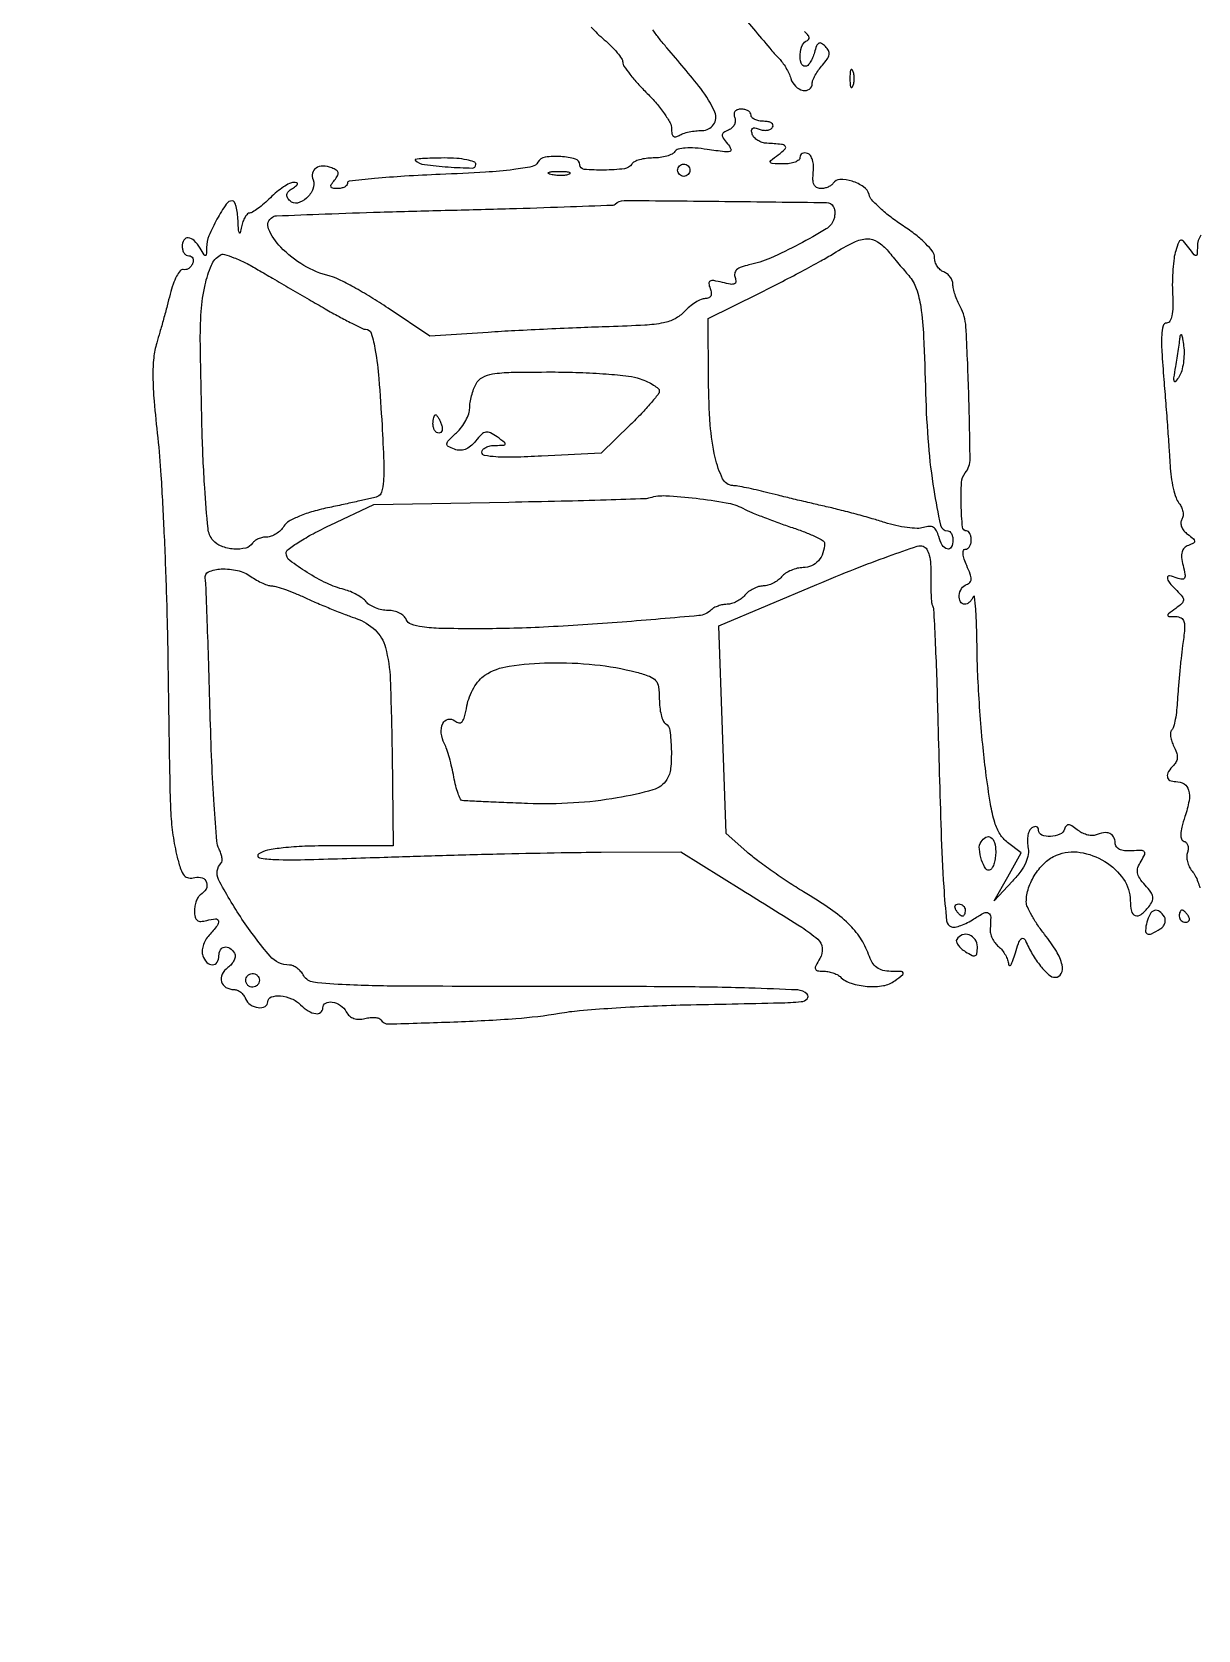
# Model space of a CAD drawing. Extents: x 0 to 2558, y 0 to 3412.
# Drawn here: x 1590.4 to 1781.1, y 960.2 to 1221.6 of the extents above; entities that cross this region are included whole.
import ezdxf

# ---------------------------------------------------------------- set-up
doc = ezdxf.new("R2010")
doc.units = 0

msp = doc.modelspace()

# ---------------------------------------------------------------- linework, layer by layer
for points in [[(1286.775, 2242.902503, 0.000001), (1177.44536, 2242.627485, 0.134519)], [(1176.555032, 2242.380365, -0.000002), (1098.265318, 2241.934774, -0.000173)], [(1319.866449, 1231.417086, 0.007685), (1320.536456, 1213.5593, 0.010243), (1321.281431, 1203.421734, 0.386908), (1322.843325, 1201.999537, 0.183699), (1323.666424, 1202.31224, 0.136577), (1324.198222, 1203.136634, 0.058831), (1324.496883, 1204.742271, 0.010899), (1324.631041, 1207.749537, -0.000005), (1324.704195, 1210.958263, -0.000001), (1324.831971, 1216.559674, -0.000001), (1324.980176, 1223.055371, -0.000001), (1325.131041, 1229.666374, -0.003312)], [(1347, 900.068317, 0.000002), (1365.687198, 900.484728, 0.000002), (1385.0375, 900.916042, 0.000002), (1402.386564, 901.302857, 0.000005)], [(1705.808531, 1225.266503, 0.000941), (1711.043964, 1218.96009, 0.022665), (1712.590154, 1217.266989, -0.041571), (1713.125962, 1216.633823, -0.022644), (1713.67924, 1215.778055, -0.022416), (1714.166373, 1214.851035, -0.032929), (1714.501879, 1213.99408, 0.120876), (1715.272189, 1212.731778, 0.138698), (1716.50389, 1212.048212, 0.219682), (1717.538712, 1212.259571, 0.238585), (1718, 1213.171259, -0.096581), (1718.112199, 1213.746692, -0.030285), (1718.492434, 1214.542595, -0.02899), (1719.034797, 1215.399663, -0.028358), (1719.676371, 1216.194888, 0.031233), (1720.46207, 1217.180283, 0.115313), (1720.756134, 1217.914259, 0.158762), (1720.648562, 1218.566549, 0.076916), (1720.143618, 1219.256382, 0.060922), (1719.514203, 1219.748621, 0.271586), (1719.06377, 1219.75386, 0.174592), (1718.698622, 1219.325883, 0.026223), (1718.350615, 1218.232753, -0.034814), (1718.062249, 1217.377998, -0.046636), (1717.678762, 1216.655871, -0.055005), (1717.26339, 1216.153908, -0.194814), (1716.883369, 1216, -0.329439), (1716.18006, 1216.51981, -0.095095), (1716.024985, 1217.947311, -0.081452), (1716.408774, 1219.489166, -0.213807), (1717.229574, 1220.243191, 0.29648), (1717.479228, 1220.556634, 0.175498), (1717.355838, 1221.037236, 0.072295), (1716.75487, 1221.691312, 0.025833)], [(1681.88125, 1222.400714, 0.022113), (1682.851117, 1221.380768, 0.01671), (1684, 1220.346546, -0.020652), (1685.149832, 1219.29495, -0.025687), (1686.123693, 1218.222661, -0.025426), (1686.831104, 1217.262804, -0.14342), (1687.016827, 1216.661106, 0.148655), (1687.226414, 1216.006005, 0.015393), (1688.198769, 1214.687884, 0.018072), (1689.490077, 1213.162531, 0.013507), (1691.016827, 1211.574245, -0.021997), (1692.541628, 1209.933113, -0.025912), (1693.829943, 1208.248472, -0.026159), (1694.753469, 1206.73793, -0.124752), (1695, 1205.765228, 0.043428), (1695.069488, 1204.966705, 0.173528), (1695.30854, 1204.546506, 0.242418), (1695.699673, 1204.453164, 0.083448), (1696.25, 1204.690983, -0.065002), (1696.903162, 1205.002152, -0.025578), (1697.867188, 1205.262351, -0.024795), (1698.951148, 1205.440508, -0.028338), (1700, 1205.5, 0.241924), (1701.863383, 1206.457644, 0.26172), (1702.084683, 1208.472697, 0.067132), (1699.7842, 1212.339949, 0.011204), (1694.25, 1219.003129, -0.012808), (1693.005327, 1220.511534, -0.016907), (1691.954688, 1221.951096, -0.014367)], [(1781.531129, 1188.354326, 0.145541), (1780.968197, 1186.562909, -0.008971), (1780.924601, 1185.25646, -0.35045), (1780.744405, 1185.053251, -0.27325), (1780.459442, 1185.161255, -0.006601), (1779.557489, 1186.319015, 0.015432), (1778.677067, 1187.408883, 0.279688), (1778.268843, 1187.541905, 0.248913), (1777.929265, 1187.245065, 0.012705), (1777.426212, 1185.819015, 0.04544), (1777.151879, 1184.60875, 0.014837), (1776.964532, 1182.785898, 0.014648), (1776.875518, 1180.73867, 0.016016), (1776.911059, 1178.75, -0.016279), (1776.947791, 1176.632395, -0.047118), (1776.78792, 1175.176559, -0.081641), (1776.450859, 1174.298335, -0.2664), (1775.930659, 1174, 0.34456), (1775.368936, 1173.560758, 0.04881), (1775.14076, 1172.008747, 0.026954), (1775.155359, 1169.336525, 0.005904), (1775.482314, 1164.75, -0.001383), (1775.794944, 1160.860654, -0.001238), (1776.098164, 1156.823567, -0.001241), (1776.352484, 1153.196923, -0.003879), (1776.498567, 1150.755761, 0.021627), (1776.68235, 1148.8323, 0.023151), (1777.029409, 1146.975693, 0.023514), (1777.473967, 1145.418632, 0.092158), (1777.958864, 1144.549566, -0.065178), (1778.367559, 1143.90137, -0.064014), (1778.598727, 1143.165879, -0.069545), (1778.625498, 1142.458129, -0.113614), (1778.433315, 1141.892101, 0.137584), (1778.273245, 1141.3357, 0.094676), (1778.392774, 1140.686635, 0.079956), (1778.776465, 1140.032493, 0.062425), (1779.376615, 1139.466563, -0.015907), (1780.317183, 1138.731774, -0.204198), (1780.516221, 1138.342782, -0.296291), (1780.337035, 1138.019423, -0.030578), (1779.504827, 1137.640226, 0.103184), (1778.827769, 1137.204295, 0.133605), (1778.457511, 1136.568685, 0.094053), (1778.389531, 1135.655182, 0.03317), (1778.625113, 1134.357534, -0.01593), (1778.940093, 1132.908527, -0.157707), (1778.85997, 1132.298753, -0.325958), (1778.479752, 1132.092462, -0.058397), (1777.649676, 1132.30419, 0.046462), (1776.431941, 1132.645869, 0.462454), (1776.071446, 1132.350977, 0.184456), (1776.334261, 1131.621881, 0.018657), (1777.610897, 1130.246246, -0.024349), (1778.50582, 1129.259644, -0.190556), (1778.692132, 1128.680855, -0.195266), (1778.429967, 1128.139306, -0.02573), (1777.419768, 1127.317674, 0.005098), (1776.253616, 1126.446577, 0.231847), (1776.123047, 1126.185269, 0.40486), (1776.278252, 1126.022507, 0.009946), (1777.409564, 1126, -0.122468), (1778.31476, 1125.774909, -0.214528), (1778.779896, 1125.176454, -0.08299), (1778.869264, 1123.945087, -0.010155), (1778.562156, 1121.25, 0.005844), (1778.301869, 1119.128565, 0.003804), (1778.048582, 1116.673069, 0.003825), (1777.837993, 1114.273261, 0.007275), (1777.711463, 1112.339169, -0.015006), (1777.578195, 1110.693157, -0.019184), (1777.35214, 1109.188891, -0.017377), (1777.075813, 1107.966251, -0.131833), (1776.785184, 1107.457687, 0.169152), (1776.58582, 1107.040937, 0.059435), (1776.590973, 1106.368312, 0.050708), (1776.775869, 1105.570446, 0.04061), (1777.127824, 1104.761158, -0.039554), (1777.552292, 1103.790736, -0.086397), (1777.681919, 1102.992057, -0.107253), (1777.52552, 1102.309205, -0.086856), (1777.092641, 1101.692641, 0.054592), (1776.248029, 1100.640292, 0.175752), (1776.055747, 1099.777576, 0.259321), (1776.475309, 1099.20947, 0.107211), (1777.440983, 1099, -0.138289), (1778.799794, 1098.616855, -0.194143), (1779.541684, 1097.615434, -0.110938), (1779.59932, 1095.875989, -0.032743), (1778.926903, 1093.278515, 0.016691), (1778.419334, 1091.548582, 0.055196), (1778.251839, 1090.374753, 0.102998), (1778.383193, 1089.626673, 0.220985), (1778.799626, 1089.233458, -0.136396), (1779.171321, 1088.98304, -0.105613), (1779.404804, 1088.551933, -0.090762), (1779.462562, 1088.003277, -0.072694), (1779.331947, 1087.422657, 0.098452), (1779.216534, 1086.750859, 0.055642), (1779.33005, 1085.929316, 0.052478), (1779.638573, 1085.092782, 0.0587), (1780.105831, 1084.372482, -0.050972), (1780.617502, 1083.609719, -0.032975), (1781.054334, 1082.639581, -0.033032), (1781.358691, 1081.623808, -0.052374)]]:
    msp.add_lwpolyline(points, format="xyb")
for points in [[(1724.157895, 1214, 0.017491), (1724.189089, 1213.10856, 0.078554), (1724.306058, 1212.601562, 0.447206), (1724.474999, 1212.540618, 0.174857), (1724.662281, 1212.75, 0.057986), (1724.818615, 1213.320008, 0.037979), (1724.87034, 1214, 0.037979), (1724.818615, 1214.679992, 0.057986), (1724.662281, 1215.25, 0.174857), (1724.474999, 1215.459382, 0.447206), (1724.306058, 1215.398438, 0.078554), (1724.189089, 1214.89144, 0.017491)], [(1705.329869, 1207.582759, -0.108531), (1705.418591, 1206.996486, -0.099707), (1705.2588, 1206.407171, -0.095453), (1704.874461, 1205.905633, -0.090293), (1704.324234, 1205.570926, 0.046557), (1703.546316, 1205.186036, 0.23776), (1703.30113, 1204.78742, 0.172445), (1703.439572, 1204.260518, 0.023568), (1704.134853, 1203.337512, -0.057596), (1704.71056, 1202.454293, -0.469478), (1704.540785, 1202.069243, -0.101736), (1703.664212, 1202.003481, -0.005239), (1700.836146, 1202.397321, 0.017984), (1698.835706, 1202.624106, 0.03568), (1697.24046, 1202.633025, 0.04502), (1696.080645, 1202.450947, 0.195309), (1695.529651, 1202.047976, -0.140828), (1695.085283, 1201.644337, -0.042269), (1694.225646, 1201.307843, -0.038664), (1693.150683, 1201.077232, -0.033522), (1692, 1201, 0.032024), (1690.85147, 1200.926362, 0.037579), (1689.783064, 1200.70625, 0.04093), (1688.931076, 1200.385448, 0.144823), (1688.5, 1200, -0.229336), (1687.297975, 1199.23572, -0.025536), (1683.963721, 1199.020656, -0.024391), (1680.689203, 1199.136686, -0.389764), (1680, 1199.886501, 0.335553), (1679.292411, 1200.822146, 0.053884), (1676.887103, 1201.230443, 0.051589), (1674.340026, 1201.121859, 0.232799), (1673.148786, 1200.301383, -0.217501), (1672.186136, 1199.596162, -0.019987), (1669.190206, 1199.100496, -0.016438), (1664.591004, 1198.680249, -0.004306), (1657.192435, 1198.312703, 0.005201), (1651.367178, 1198.012853, 0.008627), (1646.462778, 1197.624178, 0.002964), (1642.317878, 1197.198808, 0.382868), (1642, 1196.844533, -0.184816), (1641.876614, 1196.522127, -0.090204), (1641.523407, 1196.248082, -0.07006), (1640.998399, 1196.06234, -0.05008), (1640.377555, 1196, -0.037685), (1639.601186, 1196.058598, -0.279366), (1639.328432, 1196.286249, -0.231977), (1639.37713, 1196.672415, -0.027855), (1639.903079, 1197.383217, 0.044171), (1640.398643, 1198.100723, 0.18858), (1640.471649, 1198.606437, 0.197446), (1640.18202, 1199.012745, 0.048845), (1639.435281, 1199.386461, 0.083677), (1638.008525, 1199.674851, 0.152144), (1636.872466, 1199.361053, 0.198929), (1636.304187, 1198.542049, 0.146095), (1636.389337, 1197.427788, -0.190954), (1636.372862, 1195.924252, -0.110666), (1635.324707, 1194.42059, -0.126902), (1633.845468, 1193.633194, -0.261234), (1632.622645, 1193.977355, -0.067016), (1632.187313, 1194.548148, -0.17779), (1632.103911, 1195.046462, -0.157064), (1632.362355, 1195.522193, -0.049487), (1633.008359, 1196.026328, 0.017064), (1633.680203, 1196.483893, 0.186325), (1633.853598, 1196.754208, 0.416378), (1633.736906, 1196.929563, 0.045711), (1633.204545, 1196.984687, 0.120241), (1632.544726, 1196.831925, 0.028205), (1631.555256, 1196.261127, 0.02747), (1630.46128, 1195.455823, 0.023982), (1629.409091, 1194.5, -0.016351), (1628.387033, 1193.542691, -0.020969), (1627.383499, 1192.734375, -0.01937), (1626.508123, 1192.138834, -0.140581), (1626.024096, 1192, 0.203521), (1625.653752, 1191.842741, 0.059487), (1625.271767, 1191.339062, 0.049205), (1624.936563, 1190.611407, 0.035785), (1624.705733, 1189.75, -0.014773), (1624.48867, 1188.77851, -0.674817), (1624.340365, 1188.75849, -0.114822), (1624.216901, 1189.173612, -0.004641), (1624.136182, 1190.75, 0.022713), (1624.027181, 1191.995465, 0.035843), (1623.809588, 1193.045312, 0.04028), (1623.528097, 1193.801081, 0.291277), (1623.215608, 1194, 0.248177), (1622.207255, 1193.46665, 0.022825), (1620.673293, 1190.976473, 0.028513), (1619.369252, 1188.273125, 0.09427), (1618.969591, 1186.345708, -0.006937), (1618.934215, 1185.180413, -0.375161), (1618.792808, 1185.032243, -0.28577), (1618.583598, 1185.137405, -0.005226), (1617.919901, 1186.25, 0.063942), (1616.969779, 1187.486625, 0.177467), (1615.991578, 1187.943191, 0.293125), (1615.281993, 1187.569375, 0.129634), (1615, 1186.5, 0.070529), (1615.081267, 1185.926738, 0.086171), (1615.318229, 1185.440625, 0.100211), (1615.670216, 1185.115625, 0.137303), (1616.083333, 1185, -0.129558), (1616.459186, 1184.900948, -0.149036), (1616.713802, 1184.632812, -0.125437), (1616.801902, 1184.227588, -0.079153), (1616.708333, 1183.75, -0.079548), (1616.451127, 1183.290401, -0.080903), (1616.064556, 1182.937162, -0.086658), (1615.611198, 1182.742251, -0.112568), (1615.160369, 1182.73821, 0.287098), (1614.672439, 1182.563452, 0.04411), (1614.08207, 1181.661472, 0.038002), (1613.501413, 1180.345057, 0.024095), (1613.019684, 1178.73821, -0.00383), (1612.534344, 1176.843406, -0.002438), (1611.941912, 1174.645519, -0.002449), (1611.339634, 1172.494978, -0.004546), (1610.826622, 1170.757174, 0.049464), (1610.341168, 1168.328688, 0.02727), (1610.20808, 1165.300835, 0.018742), (1610.404813, 1161.212227, 0.006273), (1610.990928, 1155.257174, -0.012461), (1611.51855, 1149.117959, -0.003748), (1612.018108, 1139.756795, -0.003754), (1612.421114, 1129.242259, -0.004067), (1612.653316, 1119, 0.000378), (1612.950076, 1099.590097, 0.007857), (1613.134776, 1093.775987, 0.025332), (1613.481598, 1090.252771, 0.02272), (1614.190123, 1086.650458, 0.019472), (1614.760083, 1084.657698, 0.098493), (1615.325752, 1083.655536, 0.179257), (1616.051225, 1083.253701, 0.102067), (1617.065348, 1083.306838, -0.14975), (1618.269204, 1083.256833, -0.231653), (1618.98486, 1082.528643, -0.20749), (1618.889202, 1081.441077, -0.130818), (1618, 1080.5, 0.116229), (1617.616238, 1080.116548, 0.049219), (1617.29375, 1079.459089, 0.045127), (1617.074026, 1078.657293, 0.044349), (1617, 1077.824352, 0.050928), (1617.099838, 1076.846701, 0.180105), (1617.429454, 1076.320867, 0.179172), (1618.023999, 1076.137017, 0.050317), (1619, 1076.289749, -0.039262), (1620.459683, 1076.551287, -0.39785), (1620.90483, 1076.20688, -0.20763), (1620.706106, 1075.442794, -0.017921), (1619.378719, 1073.865986, 0.055548), (1618.802471, 1073.066584, 0.053335), (1618.406971, 1072.149176, 0.057722), (1618.23984, 1071.256821, 0.109494), (1618.347334, 1070.537245, 0.099314), (1619.04003, 1069.443072, 0.201251), (1619.95757, 1069.042932, 0.263927), (1620.702811, 1069.452041, 0.139053), (1621, 1070.5, -0.125129), (1621.250093, 1071.483697, -0.229906), (1621.907408, 1071.953865, -0.199009), (1622.767078, 1071.758075, -0.100437), (1623.541121, 1070.933465, -0.162333), (1623.660124, 1070.429115, -0.086652), (1623.491731, 1069.803708, -0.070852), (1623.068906, 1069.154603, -0.055206), (1622.447363, 1068.585169, 0.119977), (1621.527698, 1067.494661, 0.185852), (1621.413111, 1066.283004, 0.195966), (1622.135485, 1065.352711, 0.131633), (1623.452028, 1065, -0.100052), (1624.005008, 1064.888228, -0.066839), (1624.563245, 1064.559375, -0.063626), (1625.041915, 1064.073449, -0.071217), (1625.361626, 1063.5, 0.153558), (1626.134539, 1062.526701, 0.115092), (1627.420394, 1062.034251, 0.156349), (1628.534566, 1062.229659, 0.278641), (1629, 1063, -0.321041), (1629.55965, 1063.781782, -0.105709), (1631.045387, 1063.957272, -0.07754), (1632.890811, 1063.490313, -0.095991), (1634.357143, 1062.5, 0.055423), (1635.616095, 1061.492992, 0.107292), (1636.821255, 1061.052844, 0.202015), (1637.64484, 1061.273932, 0.231473), (1638, 1062, -0.274064), (1638.459122, 1062.774702, -0.168856), (1639.535813, 1062.955376, -0.110991), (1640.865651, 1062.409704, -0.113011), (1641.82384, 1061.350296, 0.083226), (1642.358444, 1060.684139, 0.096285), (1643.056824, 1060.26885, 0.089175), (1643.904179, 1060.126346, 0.061205), (1644.872535, 1060.256416, -0.03652), (1645.720694, 1060.413184, -0.047208), (1646.511834, 1060.425381, -0.05518), (1647.139995, 1060.305108, -0.1814), (1647.468421, 1060.051096, 0.267012), (1648.7285, 1059.370264, 0.002622), (1659.407006, 1059.709119, 0.008835), (1669.568314, 1060.264853, 0.024599), (1676.659738, 1061.130696, -0.020611), (1679.957609, 1061.560068, -0.005544), (1685.222506, 1061.967143, -0.005605), (1691.21775, 1062.296418, -0.005774), (1697.159738, 1062.48727, 0.000444), (1712.663904, 1062.819843, 0.016407), (1716.19514, 1063.014771, 0.186537), (1717.164619, 1063.491228, 0.402568), (1717.14924, 1064.25, 0.186459), (1715.626381, 1064.923521, 0.004362), (1707.660265, 1065.234378, 0.006188), (1695.920047, 1065.444597, 0.001382), (1675.879243, 1065.5, -0.000879), (1651.528527, 1065.542812, -0.009786), (1641.817494, 1065.767052, -0.018082), (1636.472497, 1066.189215, -0.240868), (1634.880313, 1067.25, 0.053701), (1634.404814, 1067.919364, 0.050835), (1633.789598, 1068.485938, 0.054755), (1633.134333, 1068.872759, 0.106368), (1632.542979, 1069, -0.219477), (1629.354911, 1070.470235, -0.029262), (1624.765938, 1076.530802, -0.027777), (1620.949266, 1082.984963, -0.326926), (1621.369656, 1085.702989, 0.180435), (1621.521774, 1086.036107, 0.055962), (1621.499125, 1086.595525, 0.047782), (1621.329471, 1087.266199, 0.037053), (1621.024051, 1087.95506, -0.104092), (1620.644751, 1089.254714, -0.002803), (1620.220861, 1095.221847, -0.005719), (1619.840567, 1102.273919, -0.003873), (1619.561452, 1110.316926, 0.000985), (1619.329725, 1118.329503, 0.001502), (1619.093969, 1125.284094, 0.000523), (1618.866151, 1131.286614, 0.039794), (1618.752217, 1132.243349, -0.354958), (1619.316989, 1133.31741, -0.090596), (1621.377567, 1133.786494, -0.068383), (1624.036272, 1133.537396, -0.095549), (1626.210311, 1132.565246, 0.024233), (1627.160465, 1131.966158, 0.024008), (1628.167034, 1131.459791, 0.024702), (1629.088185, 1131.103894, 0.079995), (1629.733405, 1131, -0.074599), (1630.473545, 1130.888954, -0.011477), (1631.888568, 1130.418779, -0.012598), (1633.543444, 1129.778925, -0.010641), (1635.260898, 1129.021375, 0.007646), (1637.171101, 1128.165103, 0.004889), (1639.415185, 1127.225991, 0.004911), (1641.632863, 1126.348597, 0.009132), (1643.450371, 1125.687926, -0.108778), (1646.539411, 1123.806344, -0.138077), (1648.228235, 1120.940946, -0.055379), (1649.006498, 1115.703436, -0.006037), (1649.309153, 1103.5), (1649.5, 1088.5), (1639.5, 1088.5, 0.008903), (1635.021684, 1088.420255, 0.01835), (1631.527564, 1088.167169, 0.021536), (1628.921128, 1087.767735, 0.09677), (1627.5, 1087.186777, 0.666388), (1627.617956, 1086.559357, 0.045763), (1630.102133, 1086.265153, 0.013461), (1635.781051, 1086.268001, 0.001713), (1648, 1086.64506, -0.001545), (1657.567246, 1086.943516, -0.001298), (1667.709375, 1087.202191, -0.001309), (1676.97397, 1087.390158, -0.003615), (1683.5, 1087.458284), (1696.5, 1087.5), (1706.5, 1081.294217, -0.001706), (1716.278599, 1075.179532, -0.039844), (1718.898178, 1073.221471, -0.192143), (1719.631562, 1071.776317, -0.159608), (1719.241526, 1070.084579, 0.016754), (1718.577093, 1068.895713, 0.185612), (1718.518882, 1068.364199, 0.297103), (1718.838333, 1068.075289, 0.039432), (1719.791526, 1068, -0.043145), (1720.553643, 1067.934114, -0.035302), (1721.347823, 1067.737197, -0.03659), (1722.056458, 1067.448581, -0.074005), (1722.55, 1067.105353, 0.112045), (1724.386544, 1066.023755, 0.05881), (1727.002074, 1065.516403, 0.059143), (1729.635696, 1065.63245, 0.121863), (1731.519457, 1066.439377, 0.007429), (1732.793791, 1067.432687, 0.339113), (1732.868137, 1067.736551, 0.287705), (1732.588972, 1067.926141, 0.006079), (1730.847825, 1067.968197, -0.057305), (1729.536672, 1068.134915, -0.103209), (1728.56334, 1068.601072, -0.097132), (1727.819956, 1069.440489, -0.046479), (1727.206258, 1070.75, 0.059207), (1725.871734, 1073.419129, 0.055766), (1723.925678, 1075.7611, 0.041151), (1721.004047, 1078.142107, 0.015376), (1716.549055, 1081.002588, -0.010411), (1714.067793, 1082.561193, -0.008115), (1711.43564, 1084.353885, -0.008217), (1709.037048, 1086.104839, -0.019696), (1707.334158, 1087.5), (1703.953296, 1090.5), (1703.344056, 1107.5), (1702.734817, 1124.5), (1718.765831, 1131.257594, -0.005382), (1725.007402, 1133.809852, -0.0082), (1730.484761, 1135.877816, -0.003763), (1735.156076, 1137.514884, -0.175753), (1736.148423, 1137.496621, -0.173895), (1736.71877, 1137.005696, -0.065355), (1737.120698, 1136.014462, -0.047341), (1737.351184, 1134.587032, -0.023031), (1737.38708, 1132.739027, 0.009053), (1737.372796, 1131.063759, 0.011929), (1737.423867, 1129.536885, 0.009452), (1737.520352, 1128.273043, 0.104106), (1737.670884, 1127.790796, -0.115358), (1737.839561, 1127.204923, -0.000879), (1738.08381, 1122.210749, -0.003202), (1738.31763, 1116.469677, -0.002043), (1738.519489, 1109.790796, 0.001189), (1739.058793, 1090.876489, 0.008589), (1739.496407, 1081.777963, 0.009373), (1739.961074, 1076.258184, 0.294691), (1740.77664, 1075.24112, 0.133714), (1741.368063, 1075.208025, 0.033456), (1742.306794, 1075.474749, 0.031773), (1743.377755, 1075.936721, 0.027324), (1744.439022, 1076.552003, -0.023272), (1746.09449, 1077.529777, -0.267469), (1746.821554, 1077.503785, -0.260211), (1747.176905, 1076.858279, -0.022264), (1747.078231, 1074.903088, 0.085971), (1747.132304, 1074.198326, 0.050328), (1747.422298, 1073.400581, 0.048434), (1747.886369, 1072.636874, 0.05888), (1748.463077, 1072.030644, -0.051863), (1749.057941, 1071.422596, -0.04001), (1749.575022, 1070.651704, -0.041106), (1749.94433, 1069.843644, -0.07292), (1750.090188, 1069.127555, 0.303328), (1750.240163, 1068.92795, 0.356249), (1750.456562, 1069.006219, 0.049976), (1750.806613, 1069.7509, 0.01331), (1751.210772, 1071, -0.01559), (1751.713683, 1072.530452, -0.086225), (1752.143295, 1073.279591, -0.34188), (1752.521746, 1073.363918, -0.18556), (1752.870584, 1073, 0.033866), (1753.975845, 1070.796949, 0.037293), (1755.337615, 1068.837139, 0.0388), (1756.702998, 1067.398769, 0.185552), (1757.740547, 1067, 0.289428), (1758.710478, 1067.612783, 0.173609), (1758.851431, 1069.016409, 0.076393), (1757.914153, 1071.257001, 0.030301), (1756, 1074, -0.018313), (1754.85153, 1075.564512, -0.021329), (1753.88125, 1077.133109, -0.020899), (1753.181061, 1078.513176, -0.107341), (1753, 1079.346851, -0.082203), (1753.373898, 1081.605719, -0.061828), (1754.47468, 1083.875382, -0.062436), (1756.081487, 1085.783887, -0.088632), (1757.945846, 1086.977569, -0.137548), (1761.778982, 1087.437119, -0.099998), (1765.829493, 1085.942972, -0.102648), (1768.900977, 1083.039385, -0.153414), (1770, 1079.541813, 0.053094), (1770.184029, 1077.813647, 0.26376), (1770.809814, 1077.11149, 0.25588), (1771.751486, 1077.276953, 0.050825), (1773.015567, 1078.518758, 0.062463), (1773.572215, 1079.391118, 0.152605), (1773.677635, 1080.137454, 0.115442), (1773.342846, 1080.946351, 0.028327), (1772.4324, 1082.074697, -0.032861), (1771.536062, 1083.206387, -0.109041), (1771.179811, 1084.080653, -0.128596), (1771.253869, 1084.938976, -0.05415), (1771.761494, 1085.989699, 0.026716), (1772.357152, 1087.067644, 0.304445), (1772.292823, 1087.525285, 0.21535), (1771.799085, 1087.74333, 0.014957), (1770.243278, 1087.68376, -0.037447), (1769.054558, 1087.691696, -0.092658), (1768.217238, 1087.920121, -0.138394), (1767.718782, 1088.362756, -0.138923), (1767.526172, 1089, 0.117163), (1767.279533, 1089.963068, 0.182164), (1766.646009, 1090.525981, 0.13199), (1765.620336, 1090.632631, 0.051935), (1764.237265, 1090.260806, -0.111732), (1763.634099, 1090.173426, -0.053525), (1762.860804, 1090.318638, -0.049257), (1762.049407, 1090.653119, -0.050198), (1761.324644, 1091.138124, 0.024196), (1760.467149, 1091.778806, 0.135652), (1759.929247, 1091.959234, 0.242335), (1759.54742, 1091.788022, 0.087499), (1759.254045, 1091.25, -0.210271), (1758.467141, 1090.386748, -0.093336), (1756.935764, 1090.026576, -0.108578), (1755.530052, 1090.269968, -0.304697), (1755, 1091.059017, 0.123271), (1754.912697, 1091.407747, 0.188087), (1754.678588, 1091.608304, 0.150095), (1754.324384, 1091.621971, 0.073677), (1753.90583, 1091.4418, 0.14469), (1753.519321, 1091.009765, 0.059823), (1753.26795, 1090.258648, 0.052374), (1753.176167, 1089.332619, 0.045788), (1753.270815, 1088.363653, -0.083424), (1753.29962, 1087.079194, -0.069501), (1752.918098, 1085.766357, -0.054488), (1752.085578, 1084.346988, -0.026655), (1750.744572, 1082.73087), (1747.759173, 1079.5), (1749.956567, 1083.437632), (1752.153961, 1087.375264), (1749.914591, 1089.064424, -0.09512), (1748.705956, 1090.40179, -0.062087), (1747.85305, 1092.305564, -0.034249), (1747.153365, 1095.311305, -0.00729), (1746.3736, 1100.626792, -0.009443), (1745.866184, 1105.130538, -0.005537), (1745.420568, 1110.537245, -0.005536), (1745.094546, 1115.95649, -0.009381), (1744.957042, 1120.5, 0.004867), (1744.877378, 1124.252232, 0.009925), (1744.727705, 1127.195312, 0.010551), (1744.541177, 1129.222296, 0.77819), (1744.337719, 1129.25, -0.058288), (1744.0766, 1128.771992, -0.058299), (1743.712226, 1128.367188, -0.06394), (1743.304649, 1128.092079, -0.117038), (1742.916667, 1128, -0.279509), (1742.225037, 1128.4194, -0.145852), (1742.026816, 1129.444994, -0.114648), (1742.417969, 1130.59808, -0.175186), (1743.23824, 1131.24608, 0.129313), (1743.772675, 1131.595424, 0.183957), (1743.976202, 1132.118919, 0.090705), (1743.831278, 1132.94358, 0.018165), (1743.259678, 1134.329413, -0.025329), (1742.832354, 1135.409065, -0.059384), (1742.653776, 1136.256861, -0.111585), (1742.725852, 1136.794448, -0.313524), (1743.021439, 1137, 0.151235), (1743.394629, 1137.115521, 0.098407), (1743.712548, 1137.440625, 0.081378), (1743.92699, 1137.926492, 0.063397), (1744, 1138.5, 0.049155), (1743.943431, 1139.074023, 0.069153), (1743.774714, 1139.559375, 0.089331), (1743.525891, 1139.886125, 0.187601), (1743.233068, 1140, -0.389588), (1742.556508, 1140.621488, -0.015373), (1742.3587, 1144.276985, -0.019604), (1742.41685, 1147.936911, -0.15546), (1743.011528, 1149.5, 0.172554), (1743.805458, 1151.816003, 0.004642), (1743.578374, 1162.742479, 0.006192), (1743.125013, 1173.41637, 0.111819), (1742.193997, 1176.684259, -0.024537), (1741.736938, 1177.627568, -0.021356), (1741.350737, 1178.6554, -0.021911), (1741.081795, 1179.616299, -0.057335), (1741, 1180.32727, 0.092438), (1740.887992, 1180.927952, 0.06676), (1740.559375, 1181.526597, 0.065048), (1740.073419, 1182.032534, 0.077459), (1739.5, 1182.361626, -0.093738), (1738.926517, 1182.715871, -0.066808), (1738.440625, 1183.296136, -0.064825), (1738.112127, 1184.004497, -0.076337), (1738, 1184.73464, 0.161591), (1737.690042, 1185.668678, 0.035492), (1736.570426, 1186.966594, 0.031672), (1734.934429, 1188.415253, 0.020447), (1732.874639, 1189.887403, -0.018497), (1730.878265, 1191.302507, -0.022326), (1729.118166, 1192.779813, -0.021697), (1727.768484, 1194.131931, -0.121932), (1727.283961, 1195.022135, 0.180563), (1726.401806, 1196.276132, 0.074129), (1724.502102, 1197.199613, 0.078774), (1722.527921, 1197.492471, 0.257279), (1721.417116, 1196.865891, -0.102912), (1721.102549, 1196.534046, -0.051786), (1720.594855, 1196.254355, -0.048315), (1719.987686, 1196.064204, -0.051783), (1719.369417, 1196, -0.130059), (1718.717084, 1196.172603, -0.159553), (1718.29561, 1196.63696, -0.101341), (1718.115461, 1197.447922, -0.034209), (1718.178434, 1198.662749, 0.044176), (1718.212359, 1199.726266, 0.059086), (1718.044938, 1200.676257, 0.072311), (1717.711709, 1201.389907, 0.167801), (1717.25, 1201.746082, 0.080539), (1716.772495, 1201.825023, 0.123274), (1716.367188, 1201.724891, 0.144367), (1716.098762, 1201.462376, 0.128139), (1716, 1201.083333, -0.230609), (1715.799039, 1200.670786, -0.074887), (1715.192188, 1200.327571, -0.056724), (1714.303156, 1200.09877, -0.03755), (1713.25, 1200.031803, -0.006145), (1711.468698, 1200.074305, -0.266048), (1711.160556, 1200.265865, -0.359985), (1711.22215, 1200.575217, -0.008904), (1712.44113, 1201.531803, 0.026252), (1713.579265, 1202.490543, 0.422804), (1713.587526, 1202.943534, 0.177746), (1712.968642, 1203.232775, 0.008026), (1710.588317, 1203.39806, -0.066416), (1709.821986, 1203.542194, -0.061573), (1709.098728, 1203.884051, -0.06567), (1708.525414, 1204.36273, -0.105143), (1708.201867, 1204.90935, -0.063811), (1708.082776, 1205.504542, -0.262912), (1708.23487, 1205.824158, -0.205719), (1708.629678, 1205.906937, -0.041851), (1709.331525, 1205.703023, 0.06102), (1709.989057, 1205.538962, 0.069251), (1710.638269, 1205.549123, 0.079604), (1711.180564, 1205.724515, 0.137238), (1711.526992, 1206.043674, 0.214542), (1711.57458, 1206.405148, 0.177225), (1711.339579, 1206.719079, 0.099152), (1710.806756, 1206.931736, 0.045552), (1710.059017, 1207, -0.0466), (1709.270941, 1207.073608, -0.066561), (1708.604836, 1207.29375, -0.086673), (1708.155423, 1207.618015, -0.195654), (1708, 1208, 0.157984), (1707.876403, 1208.381408, 0.097154), (1707.527947, 1208.70625, 0.07906), (1707.007542, 1208.92557, 0.060338), (1706.393011, 1209, 0.078827), (1705.773742, 1208.901759, 0.154344), (1705.371634, 1208.614126, 0.163337), (1705.221546, 1208.160889, 0.090842)], [(1653.083333, 1200.628131, 0.149587), (1654.603917, 1199.927672, 0.016326), (1658.480482, 1199.530663, 0.012135), (1662.402435, 1199.353506, 0.42034), (1663, 1199.938727, 0.314324), (1662.702366, 1200.365401, 0.037523), (1661.532908, 1200.698648, 0.032761), (1659.879692, 1200.926719, 0.0179), (1657.833333, 1201, 0.006763), (1655.880079, 1200.97358, 0.01277), (1654.306771, 1200.890763, 0.009799), (1653.129796, 1200.775375, 0.646492)], [(1698, 1199, -0.099038), (1697.923658, 1198.618362, -0.097945), (1697.70625, 1198.29375, -0.097945), (1697.381638, 1198.076342, -0.099038), (1697, 1198, -0.099038), (1696.618362, 1198.076342, -0.097945), (1696.29375, 1198.29375, -0.097945), (1696.076342, 1198.618362, -0.099038), (1696, 1199, -0.099038), (1696.076342, 1199.381638, -0.097945), (1696.29375, 1199.70625, -0.097945), (1696.618362, 1199.923658, -0.099038), (1697, 1200, -0.099038), (1697.381638, 1199.923658, -0.097945), (1697.70625, 1199.70625, -0.097945), (1697.923658, 1199.381638, -0.099038)], [(1678.269032, 1198.344063, -0.06278), (1677.671085, 1198.185595, -0.030339), (1676.880008, 1198.127736, -0.029507), (1676.036634, 1198.167106, -0.037336), (1675.269032, 1198.307009, -0.087174), (1674.883358, 1198.48334, -0.597527), (1674.900903, 1198.643467, -0.080377), (1675.431793, 1198.764444, -0.012823), (1676.5, 1198.805051, -0.014395), (1677.580113, 1198.787295, -0.052471), (1678.257153, 1198.684921, -0.333666), (1678.386009, 1198.52287, -0.31318)], [(1721.443104, 1193.09206, -0.086775), (1721.62164, 1192.645657, -0.0466), (1721.689441, 1192.054563, -0.04454), (1721.646287, 1191.420441, -0.052672), (1721.490563, 1190.840242, -0.167311), (1720.272931, 1189.391728, -0.013311), (1715.846106, 1186.894523, -0.018878), (1711.168756, 1184.639499, -0.050895), (1707.659079, 1183.516086, 0.032961), (1706.398689, 1183.161855, 0.099853), (1705.637588, 1182.706739, 0.163515), (1705.319467, 1182.136226, 0.138605), (1705.382439, 1181.445762, -0.085136), (1705.51889, 1180.760477, -0.316394), (1705.288554, 1180.413599, -0.137375), (1704.653087, 1180.350658, -0.017899), (1703.308936, 1180.63731, 0.016522), (1701.892753, 1180.943402, 0.160757), (1701.293389, 1180.859573, 0.323058), (1701.091099, 1180.478575, 0.057452), (1701.30419, 1179.649676, -0.058045), (1701.484545, 1178.944669, -0.147138), (1701.402354, 1178.427776, -0.183482), (1701.069217, 1178.112411, -0.09909), (1700.50757, 1178, 0.104914), (1699.821527, 1177.854447, 0.035171), (1698.912, 1177.371139, 0.033191), (1697.952139, 1176.678454, 0.032337), (1697.08345, 1175.859198, -0.085164), (1695.569307, 1174.706098, -0.071083), (1693.660437, 1174.032987, -0.035773), (1690.647712, 1173.652687, -0.005914), (1684.794495, 1173.4054, 0.00248), (1680.163229, 1173.241591, 0.001544), (1674.733383, 1173.005769, 0.001548), (1669.379052, 1172.740044, 0.002805), (1665, 1172.48448), (1655.5, 1171.876555), (1648.646519, 1176.445197, 0.009924), (1645.831165, 1178.242294, 0.010984), (1643.039245, 1179.864307, 0.010415), (1640.602983, 1181.143542, 0.054247), (1639.181965, 1181.669178, -0.072681), (1634.884847, 1183.44061, -0.065509), (1631.102065, 1186.418791, -0.094034), (1629.123092, 1189.403397, -0.371509), (1629.75, 1191.33763, -0.12692), (1630.390773, 1191.531265, -0.000458), (1638.346775, 1191.85012, -0.002386), (1647.380576, 1192.160714, -0.001491), (1657.962427, 1192.442408, 0.001248), (1668.518514, 1192.718286, 0.002039), (1677.46798, 1193.011058, 0.000243), (1685.436787, 1193.308152, 0.189119), (1685.800051, 1193.466718, -0.20069), (1687.226629, 1194.051919, -0.000918), (1703.737443, 1193.90869, -0.000779), (1720.355653, 1193.708104, -0.256299)], [(1730.417131, 1185.75, 0.001438), (1731.239042, 1184.762409, 0.001004), (1732.171266, 1183.65333, 0.001013), (1733.069182, 1182.593775, 0.002107), (1733.774473, 1181.771974, -0.094257), (1735.012035, 1179.637866, -0.048883), (1735.746616, 1176.634272, -0.0245), (1736.199164, 1171.791625, -0.004138), (1736.532996, 1162.5, 0.013218), (1736.988944, 1154.075734, 0.01983), (1737.871511, 1146.766092, 0.014044), (1738.977161, 1140.951222, 0.352278), (1740.159715, 1140, -0.17356), (1740.480345, 1139.885246, -0.093464), (1740.753166, 1139.559375, -0.073783), (1740.937772, 1139.073844, -0.054062), (1741, 1138.5, -0.113124), (1740.739219, 1137.362113, -0.356499), (1740.078741, 1137.054948, -0.202714), (1739.267318, 1137.671288, -0.066449), (1738.686804, 1139.08966, 0.054518), (1738.323192, 1140.042058, 0.142105), (1737.824965, 1140.570522, 0.149037), (1737.138054, 1140.736165, 0.062094), (1736.19082, 1140.560564, -0.08444), (1735.151643, 1140.415338, -0.024395), (1733.53009, 1140.542742, -0.023787), (1731.686983, 1140.868153, -0.023319), (1729.870647, 1141.368786, 0.008569), (1727.804328, 1142.00445, 0.004273), (1725.168253, 1142.741845, 0.00424), (1722.424527, 1143.459218, 0.006229), (1720, 1144.039188, -0.001803), (1717.601856, 1144.590449, -0.001315), (1714.940625, 1145.219682, -0.001328), (1712.420812, 1145.829561, -0.002928), (1710.5, 1146.311807, 0.006441), (1708.858725, 1146.711635, 0.006773), (1707.234902, 1147.062029, 0.00652), (1705.826754, 1147.326918, 0.029981), (1705.001796, 1147.420501, -0.275226), (1703.351715, 1148.52572, -0.054568), (1702.135361, 1152.025995, -0.038547), (1701.335073, 1157.38049, -0.016434), (1701.056442, 1164.625332), (1701, 1174.750664), (1709.25, 1178.838126, 0.004131), (1712.701909, 1180.584039, 0.003708), (1716.251562, 1182.449841, 0.003718), (1719.412038, 1184.171466, 0.011645), (1721.5, 1185.393489, -0.023102), (1724.837092, 1187.245303, -0.105503), (1726.974268, 1187.79144, -0.158076), (1728.683883, 1187.31166, -0.073236)], [(1638.346066, 1176.341075, 0.005397), (1640.643073, 1175.061005, 0.007759), (1642.706121, 1173.981441, 0.004534), (1644.457877, 1173.118946, 0.112584), (1644.979435, 1173, -0.328258), (1645.8985, 1172.323751, -0.033263), (1646.570576, 1169.524003, -0.022568), (1647.144054, 1164.9214, -0.005481), (1647.663691, 1157.276766, -0.004542), (1647.949149, 1151.31243, -0.026007), (1647.907149, 1148.145837, -0.051743), (1647.598745, 1146.334645, -0.254257), (1646.901539, 1145.61565, -0.017983), (1646.026492, 1145.376431, -0.002059), (1644.034727, 1144.916838, -0.002484), (1641.659585, 1144.391465, -0.002021), (1639.110297, 1143.851614, 0.017821), (1636.394734, 1143.186272, 0.02881), (1634.147468, 1142.407677, 0.033204), (1632.464748, 1141.579188, 0.122775), (1631.61975, 1140.762731, -0.061816), (1631.072559, 1140.088445, -0.05103), (1630.342776, 1139.517802, -0.053002), (1629.550232, 1139.129323, -0.087685), (1628.81847, 1139, 0.053104), (1628.122185, 1138.92584, 0.048787), (1627.43599, 1138.70625, 0.052099), (1626.860179, 1138.383171, 0.100791), (1626.5, 1138, -0.19949), (1625.384414, 1137.197814, -0.075649), (1623.434327, 1137.04424, -0.071815), (1621.401686, 1137.489832, -0.130453), (1620.025121, 1138.469731, -0.149936), (1619.216246, 1140.409509, -0.008305), (1618.680179, 1147.029217, -0.009445), (1618.253447, 1156.44199, -0.00299), (1617.966145, 1170.5, -0.020628), (1618.110649, 1175.891133, -0.037404), (1618.738227, 1180.255388, -0.046734), (1619.768781, 1183.461625, -0.154418), (1621.199219, 1185.123124, -0.210695), (1621.892247, 1185.219556, -0.022842), (1623.459845, 1184.69531, -0.024892), (1625.349723, 1183.855455, -0.017556), (1627.386658, 1182.734552, 0.001642), (1629.764457, 1181.325697, 0.000875), (1632.715238, 1179.597352, 0.00087), (1635.735869, 1177.842223, 0.001355)], [(1777.995181, 1165.271552, -0.025142), (1777.416355, 1164.456283, -0.591623), (1777.194007, 1164.493386, -0.121107), (1777.14291, 1165.024358, -0.005305), (1777.433429, 1166.875, 0.002855), (1777.662075, 1168.28632, 0.002648), (1777.880581, 1169.735938, 0.00264), (1778.061341, 1171.027695, 0.008896), (1778.160037, 1171.875, -0.16832), (1778.264521, 1172.101816, -0.559169), (1778.391067, 1172.0743, -0.043948), (1778.556224, 1171.425154, -0.009376), (1778.721788, 1170.271552, -0.036067), (1778.792463, 1168.905475, -0.030984), (1778.674054, 1167.471067, -0.032195), (1778.400382, 1166.178709, -0.073651)], [(1689.850777, 1164.902175, -0.024357), (1691.056911, 1164.414638, -0.034206), (1692.074916, 1163.85688, -0.036484), (1692.80692, 1163.308968, -0.217148), (1693, 1162.88535, -0.169896), (1692.80706, 1162.333921, -0.009052), (1691.604687, 1160.880826, -0.013361), (1690.069848, 1159.186622, -0.009268), (1688.25, 1157.351948), (1683.5, 1152.737546), (1673.75, 1152.235076, -0.006444), (1669.212897, 1152.059845, -0.022596), (1666.289242, 1152.116769, -0.030009), (1664.428904, 1152.349871, -0.361108), (1664, 1152.866303, -0.185752), (1664.166539, 1153.299119, -0.089914), (1664.643644, 1153.666977, -0.069755), (1665.352657, 1153.916336, -0.049767), (1666.19113, 1154, 0.007308), (1667.604742, 1154.020663, 0.342568), (1667.812996, 1154.192301, 0.292054), (1667.714127, 1154.46579, 0.006057), (1666.50081, 1155.375749, 0.038449), (1665.403608, 1156.05528, 0.167557), (1664.658428, 1156.164568, 0.148703), (1663.951896, 1155.795258, 0.028319), (1662.965438, 1154.708991, -0.047383), (1662.125224, 1153.851725, -0.082752), (1661.272035, 1153.345363, -0.0967), (1660.398365, 1153.188463, -0.088052), (1659.498346, 1153.362261, -0.034894), (1658.485723, 1153.834252, -0.306987), (1658.273566, 1154.252781, -0.164486), (1658.541341, 1154.803457, -0.01053), (1659.842588, 1156.067975, 0.044389), (1660.668157, 1156.986684, 0.038145), (1661.36626, 1158.08286, 0.03992), (1661.846059, 1159.183693, 0.082997), (1662, 1160.104697, -0.040556), (1662.074439, 1161.020919, -0.023376), (1662.304085, 1162.104303, -0.023243), (1662.638541, 1163.177517, -0.03572), (1663.035184, 1164.065741, -0.14553), (1664.072872, 1165.113796, -0.086714), (1665.74778, 1165.684395, -0.034635), (1668.756344, 1165.944095, -0.004216), (1675.38596, 1166, -0.008823), (1679.949107, 1165.919475, -0.010116), (1684.302682, 1165.677514, -0.009329), (1687.976721, 1165.329617, -0.055648)], [(1657.361626, 1157.5, -0.055937), (1657.511135, 1156.925634, -0.100118), (1657.483616, 1156.440625, -0.147206), (1657.289193, 1156.122486, -0.184534), (1656.968615, 1156, -0.152681), (1656.599211, 1156.115494, -0.098158), (1656.284531, 1156.440625, -0.08088), (1656.07223, 1156.926468, -0.062722), (1656, 1157.5, -0.024748), (1656.028469, 1158.074824, -0.039339), (1656.115447, 1158.559375, -0.046727), (1656.241071, 1158.903916, -0.289661), (1656.393011, 1159, -0.222225), (1656.579329, 1158.912889, -0.030693), (1656.839659, 1158.559375, -0.030395), (1657.112506, 1158.074558, -0.02136)], [(1706.659389, 1143.708014, 0.017754), (1708.108123, 1143.038588, 0.006438), (1710.207758, 1142.189061, 0.006375), (1712.531743, 1141.317371, 0.007553), (1714.75, 1140.55511, -0.0135), (1716.76194, 1139.836882, -0.020714), (1718.457813, 1139.097179, -0.016199), (1719.762895, 1138.409228, -0.269581), (1720, 1138.001421, -0.078686), (1719.748226, 1136.411468, -0.100931), (1719.019935, 1135.125442, -0.109006), (1717.897394, 1134.294569, -0.105394), (1716.515456, 1134, 0.057365), (1715.554739, 1133.889413, 0.04355), (1714.546182, 1133.559375, 0.044556), (1713.642348, 1133.074547, 0.074303), (1713, 1132.5, -0.059806), (1712.394287, 1131.925909, -0.043899), (1711.605233, 1131.440625, -0.044601), (1710.76311, 1131.109626, -0.071461), (1710, 1131, 0.071461), (1709.23689, 1130.890374, 0.044601), (1708.394767, 1130.559375, 0.043899), (1707.605713, 1130.074091, 0.059806), (1707, 1129.5, -0.057488), (1706.399912, 1128.925953, -0.043569), (1705.628015, 1128.440625, -0.04456), (1704.810865, 1128.10936, -0.074156), (1704.077555, 1128, 0.047994), (1703.365563, 1127.931499, 0.037192), (1702.613719, 1127.726509, 0.038243), (1701.935074, 1127.425901, 0.070589), (1701.45, 1127.068968, -0.172932), (1699.471246, 1126.154666, -0.002726), (1686.905066, 1125.085117, -0.007896), (1674.080313, 1124.26751, -0.011969), (1662.907095, 1124, -0.005393), (1657.317297, 1124.060292, -0.027698), (1654.227542, 1124.298527, -0.05265), (1652.420697, 1124.735977, -0.218807), (1651.638374, 1125.5, 0.120372), (1651.24056, 1126.074063, 0.064964), (1650.524227, 1126.559375, 0.058842), (1649.617874, 1126.88834, 0.057719), (1648.65383, 1127, -0.051241), (1647.646135, 1127.103542, -0.042318), (1646.610748, 1127.411804, -0.044046), (1645.701463, 1127.864567, -0.082195), (1645.081427, 1128.401887, 0.06178), (1644.463483, 1128.982973, 0.029998), (1643.550119, 1129.570071, 0.029202), (1642.512459, 1130.075062, 0.037175), (1641.502262, 1130.410076, -0.050213), (1638.63637, 1131.444034, -0.028559), (1635.405797, 1133.224417, -0.022273), (1632.601812, 1135.16475, -0.234388), (1632, 1136.378015, -0.241307), (1632.314889, 1136.992488, -0.014227), (1634.10419, 1138.204104, -0.018922), (1636.418347, 1139.556683, -0.012601), (1639.163202, 1140.936815), (1646.326403, 1144.315151), (1668.413202, 1144.72875, 0.001217), (1676.951196, 1144.909423, 0.001897), (1684.305753, 1145.11089, 0.000522), (1690.712252, 1145.317407, 0.066133), (1691.5, 1145.448854, -0.088136), (1694.073189, 1145.763297, -0.01503), (1699.009881, 1145.346254, -0.015891), (1703.928812, 1144.622373, -0.072744)], [(1689.25, 1116.900401, -0.023712), (1691.40572, 1116.227876, -0.128934), (1692.40264, 1115.536627, -0.14519), (1692.870614, 1114.487874, -0.032847), (1693, 1112.520473, 0.027218), (1693.073428, 1111.172583, 0.033746), (1693.29375, 1109.935953, 0.035907), (1693.613394, 1108.956872, 0.158783), (1694, 1108.5, -0.225987), (1694.721853, 1107.380511, -0.02572), (1694.959046, 1104.297336, -0.029679), (1694.852072, 1101.151099, -0.118895), (1694.232235, 1099.341524, -0.184895), (1691.952972, 1097.649992, -0.025673), (1686.104672, 1096.333256, -0.027646), (1678.952561, 1095.508268, -0.024425), (1671.449028, 1095.42781, -0.000651), (1667.585327, 1095.580192, -0.000978), (1664.215525, 1095.724088, -0.000383), (1661.321741, 1095.85555, -0.022446), (1660.795313, 1095.903614, -0.255561), (1660.484573, 1096.133213, -0.022302), (1660.098777, 1097.073249, -0.02495), (1659.724202, 1098.306133, -0.01662), (1659.413688, 1099.75, 0.01276), (1659.091036, 1101.308743, 0.011784), (1658.681568, 1102.89122, 0.011868), (1658.250268, 1104.283035, 0.037953), (1657.871961, 1105.177558, -0.093108), (1657.351756, 1106.918928, -0.131918), (1657.60449, 1108.50817, -0.236613), (1658.466653, 1109.214095, -0.232597), (1659.557698, 1108.952115, 0.119806), (1660.235641, 1108.621071, 0.282362), (1660.746329, 1108.798636, 0.109488), (1661.149414, 1109.59676, 0.016031), (1661.543204, 1111.378603, -0.044745), (1661.967802, 1112.884196, -0.041489), (1662.661697, 1114.330868, -0.043646), (1663.532617, 1115.55753, -0.071652), (1664.48563, 1116.398627, -0.109579), (1668.440093, 1117.895016, -0.030811), (1675.056656, 1118.437876, -0.030877), (1682.453008, 1118.130929, -0.037963)], [(1748, 1087.559017, -0.033473), (1747.934684, 1086.584464, -0.03863), (1747.739646, 1085.674165, -0.042227), (1747.455069, 1084.946277, -0.140954), (1747.11369, 1084.570264, -0.405143), (1746.382137, 1084.731006, -0.067195), (1745.689911, 1086.162358, -0.05642), (1745.320028, 1087.954376, -0.162509), (1745.607255, 1089.173541, -0.12944), (1746.392115, 1089.919175, -0.281045), (1747.191372, 1089.88268, -0.17911), (1747.800979, 1089.03373, -0.067173)], [(1743, 1078, -0.042167), (1742.967655, 1077.617151, -0.061769), (1742.870461, 1077.29375, -0.081139), (1742.727648, 1077.07446, -0.210953), (1742.559017, 1077, -0.151918), (1742.34829, 1077.065539, -0.038439), (1742.066025, 1077.29375, -0.035638), (1741.768994, 1077.617226, -0.029505), (1741.5, 1078, -0.082592), (1741.343488, 1078.3821, -0.161196), (1741.3746, 1078.70625, -0.182303), (1741.586039, 1078.921712, -0.108972), (1741.940983, 1079, -0.093332), (1742.345238, 1078.923877, -0.09642), (1742.688914, 1078.70625, -0.099167), (1742.918938, 1078.381556, -0.105053)], [(1772.710251, 1076, 0.041492), (1772.477043, 1074.664207, 0.307264), (1772.774362, 1074.128036, 0.23442), (1773.477719, 1074.122587, 0.027966), (1774.878115, 1074.903509, 0.078477), (1775.35273, 1075.320824, 0.089711), (1775.649564, 1075.846576, 0.099558), (1775.725209, 1076.397018, 0.123544), (1775.569098, 1076.888197, 0.091146), (1774.771422, 1077.769974, 0.243359), (1773.961302, 1077.914219, 0.194305), (1773.236517, 1077.322028, 0.061612)], [(1778, 1077, 0.105053), (1778.081062, 1076.618444, 0.099167), (1778.311086, 1076.29375, 0.09642), (1778.654762, 1076.076123, 0.093332), (1779.059017, 1076, 0.108972), (1779.413961, 1076.078288, 0.182303), (1779.6254, 1076.29375, 0.161196), (1779.656512, 1076.6179, 0.082592), (1779.5, 1077, 0.029505), (1779.231006, 1077.382774, 0.035638), (1778.933975, 1077.70625, 0.038439), (1778.65171, 1077.934461, 0.151918), (1778.440983, 1078, 0.210953), (1778.272352, 1077.92554, 0.081139), (1778.129539, 1077.70625, 0.061769), (1778.032345, 1077.382849, 0.042167)], [(1741.6237, 1073.200151, 0.221094), (1741.576717, 1072.805147, 0.076535), (1741.843076, 1072.280225, 0.058328), (1742.35981, 1071.713017, 0.03931), (1743.064683, 1071.191677, 0.020809), (1744.159363, 1070.569789, 0.220192), (1744.659547, 1070.548991, 0.270996), (1744.934948, 1070.91156, 0.030091), (1745, 1071.991526, 0.1484), (1744.637898, 1073.18468, 0.160799), (1743.68301, 1073.929804, 0.173184), (1742.52769, 1073.930721, 0.170383)], [(1627.447214, 1065.91459, -0.099038), (1627.151486, 1065.597789, -0.097945), (1626.755524, 1065.417584, -0.097945), (1626.320774, 1065.401684, -0.099038), (1625.91459, 1065.552786, -0.099038), (1625.597789, 1065.848514, -0.097945), (1625.417584, 1066.244476, -0.097945), (1625.401684, 1066.679226, -0.099038), (1625.552786, 1067.08541, -0.099038), (1625.848514, 1067.402211, -0.097945), (1626.244476, 1067.582416, -0.097945), (1626.679226, 1067.598316, -0.099038), (1627.08541, 1067.447214, -0.099038), (1627.402211, 1067.151486, -0.097945), (1627.582416, 1066.755524, -0.097945), (1627.598316, 1066.320774, -0.099038)]]:
    msp.add_lwpolyline(points, format="xyb", close=True)

doc.saveas('drawing.dxf')
